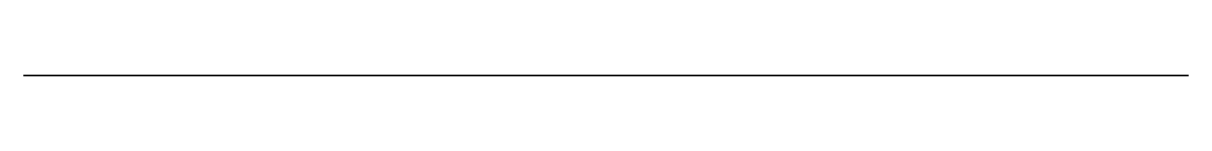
# Model space of a CAD drawing. Header units: millimetres. Extents: x 52.4 to 69.9, y 0 to 0.
import ezdxf

# ---------------------------------------------------------------- set-up
doc = ezdxf.new("R2010")
doc.units = ezdxf.units.MM
doc.layers.get('0').update_dxf_attribs({"color": 194, "true_color": 0x551cb1})

msp = doc.modelspace()

# ---------------------------------------------------------------- linework, layer by layer
at = {"color": 251, "true_color": 0x565656}
msp.add_polyline3d([(67.566, 0, 77.567), (67.576, 0, 92.479), (67.569, 0, 92.907), (67.557, 0, 93.12), (67.536, 0, 93.33), (67.504, 0, 93.538), (67.484, 0, 93.64), (67.46, 0, 93.741), (67.432, 0, 93.841), (67.399, 0, 93.939), (67.363, 0, 94.035), (67.322, 0, 94.13), (67.225, 0, 94.321), (67.116, 0, 94.506), (66.994, 0, 94.683), (66.862, 0, 94.851), (66.72, 0, 95.009), (66.568, 0, 95.158), (66.407, 0, 95.297), (66.237, 0, 95.425), (66.476, 0, 95.485), (66.711, 0, 95.56), (66.941, 0, 95.648), (67.165, 0, 95.75), (67.409, 0, 95.879), (67.642, 0, 96.023), (67.863, 0, 96.182), (68.072, 0, 96.353), (68.268, 0, 96.536), (68.45, 0, 96.732), (68.618, 0, 96.938), (68.77, 0, 97.154), (68.907, 0, 97.38), (68.97, 0, 97.496), (69.028, 0, 97.614), (69.082, 0, 97.734), (69.131, 0, 97.856), (69.176, 0, 97.98), (69.217, 0, 98.106), (69.253, 0, 98.233), (69.284, 0, 98.361), (69.311, 0, 98.491), (69.332, 0, 98.623), (69.349, 0, 98.755), (69.36, 0, 98.889), (69.367, 0, 99.024), (69.368, 0, 99.159), (69.36, 0, 99.363), (69.338, 0, 99.564), (69.305, 0, 99.763), (69.26, 0, 99.96), (69.204, 0, 100.154), (69.138, 0, 100.346), (69.061, 0, 100.536), (68.976, 0, 100.723), (68.859, 0, 100.95), (68.732, 0, 101.17), (68.595, 0, 101.385), (68.448, 0, 101.594), (68.293, 0, 101.797), (68.13, 0, 101.996), (67.783, 0, 102.379), (67.413, 0, 102.745), (67.025, 0, 103.098), (66.216, 0, 103.771), (65.571, 0, 104.311), (64.947, 0, 104.879), (64.345, 0, 105.472), (63.768, 0, 106.09), (63.216, 0, 106.731), (62.691, 0, 107.393), (62.195, 0, 108.075), (61.728, 0, 108.775), (61.145, 0, 109.75), (60.619, 0, 110.755), (60.265, 0, 111.536), (59.95, 0, 112.334), (59.674, 0, 113.147), (59.436, 0, 113.973), (59.235, 0, 114.809), (59.068, 0, 115.654), (58.936, 0, 116.506), (58.835, 0, 117.362), (58.718, 0, 119.215), (58.691, 0, 121.073), (58.855, 0, 121.102), (59.016, 0, 121.141), (59.174, 0, 121.189), (59.328, 0, 121.247), (59.478, 0, 121.314), (59.624, 0, 121.389), (59.765, 0, 121.473), (59.902, 0, 121.564), (60.033, 0, 121.663), (60.158, 0, 121.77), (60.278, 0, 121.883), (60.392, 0, 122.003), (60.499, 0, 122.129), (60.599, 0, 122.262), (60.691, 0, 122.399), (60.777, 0, 122.542), (60.853, 0, 122.69), (60.921, 0, 122.841), (60.98, 0, 122.994), (61.029, 0, 123.15), (61.069, 0, 123.308), (61.101, 0, 123.468), (61.123, 0, 123.629), (61.135, 0, 123.791), (61.139, 0, 123.954), (61.133, 0, 124.116), (61.118, 0, 124.278), (61.094, 0, 124.44), (61.06, 0, 124.6), (61.017, 0, 124.759), (60.965, 0, 124.915), (60.903, 0, 125.07), (60.833, 0, 125.22), (60.754, 0, 125.366), (60.667, 0, 125.505), (60.573, 0, 125.639), (60.472, 0, 125.767), (60.364, 0, 125.889), (60.249, 0, 126.004), (60.128, 0, 126.113), (60.001, 0, 126.214), (59.868, 0, 126.308), (59.731, 0, 126.395), (59.587, 0, 126.473), (59.44, 0, 126.544), (59.288, 0, 126.606), (59.131, 0, 126.66), (58.971, 0, 126.704), (58.971, 0, 130.28), (52.395, 0, 130.306), (52.395, 0, 97.482), (53.788, 0, 96.143), (53.788, 0, 25.462), (52.395, 0, 24.401), (52.395, 0, -0.725), (69.88, 0, -0.725), (69.88, 0, 47.153), (69.881, 0, 47.687), (69.875, 0, 47.95), (69.855, 0, 48.207), (69.838, 0, 48.331), (69.815, 0, 48.451), (69.787, 0, 48.567), (69.77, 0, 48.624), (69.751, 0, 48.679), (69.73, 0, 48.734), (69.708, 0, 48.786), (69.683, 0, 48.838), (69.655, 0, 48.888), (69.626, 0, 48.936), (69.594, 0, 48.983), (69.56, 0, 49.028), (69.523, 0, 49.072), (69.483, 0, 49.113), (69.442, 0, 49.152), (69.399, 0, 49.188), (69.353, 0, 49.222), (69.306, 0, 49.254), (69.258, 0, 49.283), (69.207, 0, 49.311), (69.155, 0, 49.337), (69.102, 0, 49.361), (69.047, 0, 49.383), (68.934, 0, 49.422), (68.816, 0, 49.455), (68.694, 0, 49.482), (68.44, 0, 49.525), (68.177, 0, 49.555), (67.644, 0, 49.6), (62.522, 0, 50.065), (62.522, 0, 51.846), (62.94, 0, 51.937), (63.349, 0, 52.053), (63.748, 0, 52.191), (64.138, 0, 52.351), (64.516, 0, 52.533), (64.883, 0, 52.735), (65.236, 0, 52.959), (65.577, 0, 53.201), (65.902, 0, 53.463), (66.213, 0, 53.743), (66.507, 0, 54.041), (66.785, 0, 54.356), (67.045, 0, 54.688), (67.286, 0, 55.035), (67.507, 0, 55.398), (67.709, 0, 55.775), (67.888, 0, 56.163), (68.043, 0, 56.559), (68.174, 0, 56.961), (68.282, 0, 57.368), (68.365, 0, 57.779), (68.425, 0, 58.194), (68.461, 0, 58.61), (68.473, 0, 59.028), (68.461, 0, 59.446), (68.425, 0, 59.863), (68.365, 0, 60.277), (68.282, 0, 60.689), (68.174, 0, 61.096), (68.043, 0, 61.498), (67.888, 0, 61.893), (67.709, 0, 62.282), (67.507, 0, 62.659), (67.286, 0, 63.021), (67.045, 0, 63.369), (66.785, 0, 63.7), (66.507, 0, 64.015), (66.213, 0, 64.313), (65.902, 0, 64.593), (65.577, 0, 64.855), (65.236, 0, 65.098), (64.883, 0, 65.321), (64.516, 0, 65.524), (64.138, 0, 65.706), (63.748, 0, 65.866), (63.349, 0, 66.004), (62.94, 0, 66.119), (62.522, 0, 66.211), (62.522, 0, 68.263), (67.173, 0, 68.762), (67.722, 0, 68.824), (68.001, 0, 68.868), (68.137, 0, 68.896), (68.272, 0, 68.929), (68.404, 0, 68.967), (68.533, 0, 69.01), (68.658, 0, 69.059), (68.778, 0, 69.112), (68.893, 0, 69.172), (69.002, 0, 69.238), (69.055, 0, 69.273), (69.105, 0, 69.309), (69.154, 0, 69.348), (69.201, 0, 69.388), (69.246, 0, 69.429), (69.289, 0, 69.473), (69.331, 0, 69.518), (69.37, 0, 69.564), (69.406, 0, 69.613), (69.441, 0, 69.663), (69.473, 0, 69.715), (69.503, 0, 69.769), (69.546, 0, 69.86), (69.584, 0, 69.953), (69.617, 0, 70.049), (69.643, 0, 70.146), (69.664, 0, 70.245), (69.68, 0, 70.345), (69.689, 0, 70.445), (69.693, 0, 70.545), (69.691, 0, 70.663), (69.68, 0, 70.781), (69.662, 0, 70.898), (69.636, 0, 71.014), (69.602, 0, 71.127), (69.561, 0, 71.238), (69.512, 0, 71.346), (69.457, 0, 71.451), (69.419, 0, 71.513), (69.377, 0, 71.574), (69.332, 0, 71.633), (69.285, 0, 71.69), (69.235, 0, 71.746), (69.183, 0, 71.799), (69.129, 0, 71.851), (69.074, 0, 71.9), (68.768, 0, 72.14), (68.618, 0, 72.262), (68.547, 0, 72.326), (68.479, 0, 72.395), (68.386, 0, 72.502), (68.299, 0, 72.615), (68.219, 0, 72.734), (68.144, 0, 72.857), (68.076, 0, 72.986), (68.013, 0, 73.119), (67.955, 0, 73.257), (67.902, 0, 73.399), (67.855, 0, 73.545), (67.811, 0, 73.696), (67.738, 0, 74.007), (67.681, 0, 74.332), (67.637, 0, 74.668), (67.584, 0, 75.367), (67.564, 0, 76.093)], close=True, dxfattribs=at)

doc.saveas('drawing.dxf')
